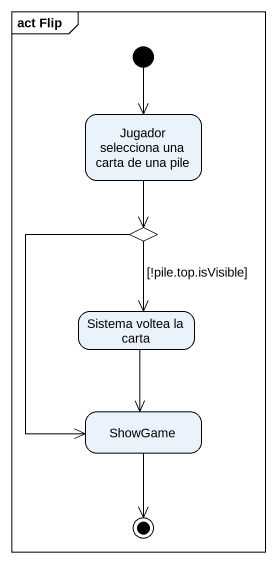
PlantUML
@startuml
mainframe act Flip
hide empty description
state "Jugador selecciona una carta de una pile" as Jugador_selecciona_una
state choice1 <<choice>>
state "Sistema voltea la carta" as Sistema_voltea_la_carta
state ShowGame
[*] --> Jugador_selecciona_una
Jugador_selecciona_una --> choice1
choice1 --> Sistema_voltea_la_carta : [!pile.top.isVisible]
choice1 --> ShowGame
Sistema_voltea_la_carta --> ShowGame
ShowGame --> [*]
@enduml
